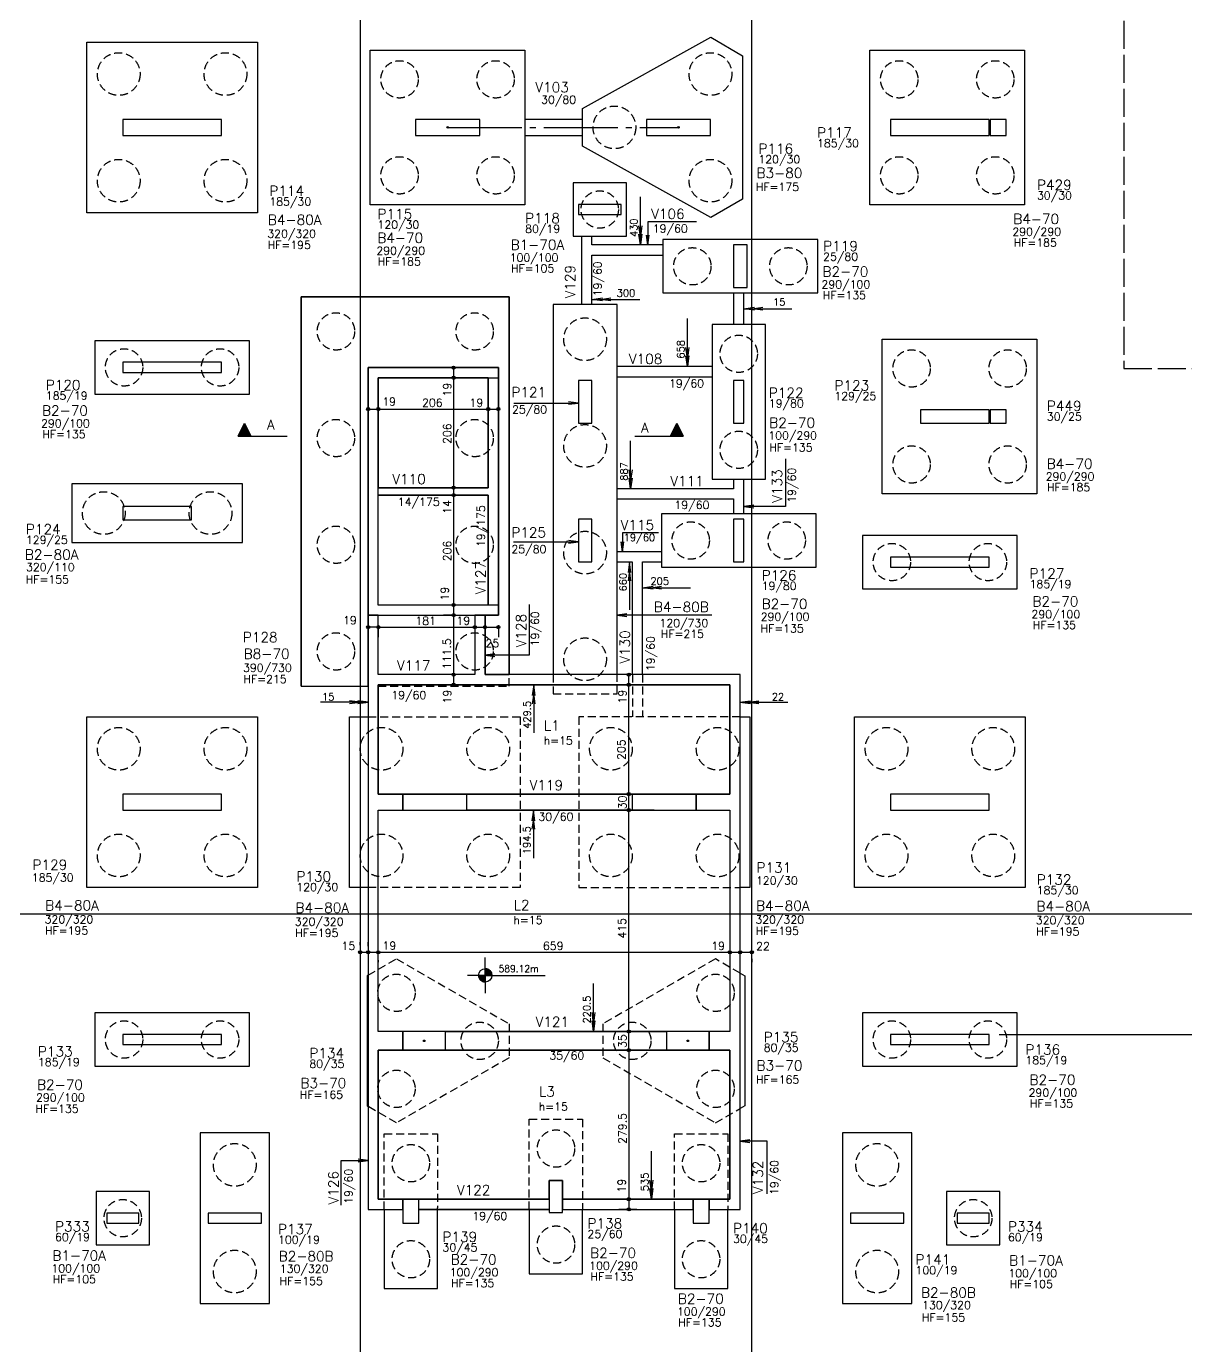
# Model space of a CAD drawing. Extents: x -9640 to 3028, y -572 to 5735.
# Drawn here: x -7511 to -5338, y 833 to 3306 of the extents above; entities that cross this region are included whole.
import ezdxf

# ---------------------------------------------------------------- set-up
doc = ezdxf.new("R2010")
doc.units = 0
doc.header["$LTSCALE"] = 75
doc.header["$MEASUREMENT"] = 0
for name, pattern in [('ESTILO_TQS_0001', [0.85, 0.7, -0.15]), ('ESTILO_TQS_0002', [0.30000000000000004, 0.2, -0.1]), ('ESTILO_TQS_0004', [2.4, 1.5, 0.2, 0.15, -0.2, 0.15, -0.2])]:
    doc.linetypes.add(name, pattern=pattern)
doc.layers.get('0').update_dxf_attribs({"color": 245, "linetype": 'CONTINUOUS'})
for name, color, linetype in [('01', 7, 'CONTINUOUS'), ('10', 7, 'CONTINUOUS'), ('11', 7, 'CONTINUOUS'), ('12', 7, 'CONTINUOUS'), ('13', 7, 'CONTINUOUS'), ('18', 4, 'CONTINUOUS'), ('2', 5, 'CONTINUOUS'), ('201', 7, 'ESTILO_TQS_0001'), ('205', 5, 'ESTILO_TQS_0004'), ('21', 1, 'CONTINUOUS'), ('210', 7, 'ESTILO_TQS_0002'), ('221', 102, 'CONTINUOUS'), ('224', 7, 'CONTINUOUS'), ('241', 4, 'CONTINUOUS'), ('244', 6, 'CONTINUOUS'), ('251', 5, 'CONTINUOUS'), ('8', 7, 'CONTINUOUS'), ('9', 3, 'CONTINUOUS')]:
    doc.layers.add(name, color=color, linetype=linetype)
doc.styles.get("Standard").update_dxf_attribs({"font": 'ROMANS.SHX'})

# ---------------------------------------------------------------- blocks, each defined once
blk = doc.blocks.new('_DESNIV')
for p, q in [((0, 0), (0, 0.671171)), ((0, 0), (-0.671171, 0)), ((-0.25, 0), (0.25, 0)), ((0, 0.25), (0, -0.25)), ((0, 0.237853), (0.076654, 0.237853)), ((0, 0.221996), (0.114685, 0.221996)), ((0, 0.206139), (0.141303, 0.206139)), ((0, 0.190282), (0.16215, 0.190282)), ((0, 0.174426), (0.178976, 0.174426)), ((0, 0.158569), (0.1931, 0.158569)), ((0, 0.142712), (0.205264, 0.142712)), ((0, 0.126855), (0.215425, 0.126855)), ((0, 0.110998), (0.224008, 0.110998)), ((0, 0.095141), (0.231189, 0.095141)), ((0, 0.07928400000000001), (0.237095, 0.07928400000000001)), ((0, 0.063428), (0.24182, 0.063428)), ((0, 0.047571), (0.245432, 0.047571)), ((0, 0.031714), (0.24798, 0.031714)), ((0, 0.015857), (0.249484, 0.015857)), ((0, 0), (2.25, 0)), ((0, 0), (0, -0.671171)), ((-1e-06, -0.015856), (-0.250001, -0.015856)), ((-1e-06, -0.031713), (-0.247981, -0.031713)), ((-1e-06, -0.04757), (-0.245434, -0.04757)), ((-1e-06, -0.063427), (-0.241821, -0.063427)), ((-1e-06, -0.079283), (-0.237096, -0.079283)), ((-1e-06, -0.095141), (-0.23119, -0.095141)), ((-1e-06, -0.110997), (-0.224009, -0.110997)), ((-1e-06, -0.126854), (-0.215425, -0.126854)), ((-1e-06, -0.142711), (-0.205265, -0.142711)), ((-1e-06, -0.158568), (-0.193277, -0.158568)), ((-1e-06, -0.174424), (-0.179098, -0.174424)), ((-1e-06, -0.190282), (-0.162151, -0.190282)), ((-1e-06, -0.206138), (-0.141446, -0.206138)), ((-1e-06, -0.221995), (-0.11497, -0.221995)), ((-1e-06, -0.237852), (-0.07698200000000001, -0.237852))]:
    blk.add_line(p, q)
for points in [[(0, -0.25), (0, 0), (-0.25, 0), (-0.249834, -0.00911), (-0.248759, -0.024876), (-0.24667, -0.040669), (-0.243395, -0.057085), (-0.239463, -0.071815), (-0.233897, -0.088273), (-0.227186, -0.104338), (-0.219608, -0.119467), (-0.210125, -0.135453), (-0.19858, -0.151875), (-0.18458, -0.168613), (-0.17274, -0.180723), (-0.156907, -0.194628), (-0.14608, -0.202881), (-0.134379, -0.210813), (-0.120251, -0.21918), (-0.106144, -0.226348), (-0.084513, -0.235282), (-0.064721, -0.241477), (-0.048893, -0.245172), (-0.02959, -0.248243), (-0.013993, -0.249608), (-0, -0.25)], [(0, 0.25), (0, 0), (0.25, 0), (0.249834, 0.00911), (0.248759, 0.024876), (0.24667, 0.040669), (0.243395, 0.057085), (0.239463, 0.071815), (0.233897, 0.088273), (0.227186, 0.104338), (0.219608, 0.119467), (0.210125, 0.135453), (0.19858, 0.151875), (0.18458, 0.168613), (0.17274, 0.180723), (0.156907, 0.194628), (0.14608, 0.202881), (0.134379, 0.210813), (0.120251, 0.21918), (0.106144, 0.226348), (0.084513, 0.235282), (0.064721, 0.241477), (0.048893, 0.245172), (0.02959, 0.248243), (0.013993, 0.249608), (-0, 0.25)]]:
    blk.add_lwpolyline(points)
blk.add_circle((0, 0), 0.25)

msp = doc.modelspace()

# ---------------------------------------------------------------- linework, layer by layer
at = {"layer": '01'}
for points in [[(-6468.626, 3132.096), (-6576.322066, 3132.096)], [(-6576.322066, 3102.096), (-6468.626, 3102.096)], [(-6470.126, 2913.096), (-6470.126, 2887.096)], [(-6451.126, 2896.596), (-6451.126, 2913.096)], [(-6317.626, 2896.596), (-6451.126, 2896.596)], [(-6470.126, 2887.096), (-6470.126, 2784.926146)], [(-6451.126, 2877.596), (-6318.126, 2877.596)], [(-6451.126, 2784.926146), (-6451.126, 2877.596)], [(-6185.126, 2806.596), (-6185.126, 2747.596)], [(-6166.126, 2747.596), (-6166.126, 2806.596)], [(-6645.126, 2647.596), (-6645.126, 2441.596)], [(-6626.126, 2429.596), (-6626.126, 2647.596)], [(-6318.126, 2668.596), (-6403.626, 2668.596)], [(-6403.626, 2649.596), (-6225.626, 2649.596)], [(-6225.626, 2668.596), (-6318.126, 2668.596)], [(-6308.626, 2649.596), (-6225.626, 2649.596)], [(-6185.126, 2457.596), (-6185.126, 2439.596)], [(-6166.126, 2430.096), (-6166.126, 2457.596)], [(-6645.126, 2441.596), (-6851.126, 2441.596)], [(-6851.126, 2427.596), (-6645.126, 2427.596)], [(-6645.126, 2427.596), (-6645.126, 2221.596)], [(-6626.126, 2221.596), (-6626.126, 2429.596)], [(-6185.126, 2439.596), (-6403.625957, 2439.596)], [(-6185.126, 2439.596), (-6308.626, 2439.596)], [(-6166.126, 2392.596), (-6166.126, 2430.096)], [(-6403.625957, 2420.596), (-6316.944755, 2420.596)], [(-6316.944755, 2420.596), (-6185.126, 2420.596)], [(-6185.126, 2420.596), (-6185.126, 2392.596)], [(-6365.626, 2321.596), (-6403.625957, 2321.596)], [(-6403.625957, 2302.596), (-6375.126, 2302.596)], [(-6375.126, 2302.596), (-6375.126, 2091.096)], [(-6320.626, 2321.596), (-6365.626, 2321.596)], [(-6356.126, 2091.096), (-6356.126, 2302.596)], [(-6356.126, 2302.596), (-6320.626, 2302.596)], [(-6870.126, 2202.596), (-6870.126, 2081.596)], [(-6851.126, 2091.096), (-6851.126, 2202.596)], [(-6670.160026, 2202.596), (-6670.160026, 2091.096)], [(-6651.160026, 2091.096), (-6651.160026, 2202.596)], [(-6870.126, 2081.596), (-6870.126, 1852.096)], [(-6670.160026, 2091.096), (-6851.126, 2091.096)], [(-6375.126, 2091.096), (-6651.160026, 2091.096)], [(-6173.123768, 2091.096), (-6356.126, 2091.096)], [(-6173.123768, 1852.096), (-6173.123768, 2091.096)], [(-6851.126, 1867.096), (-6851.126, 2072.096)], [(-6851.126, 2072.096), (-6660.160026, 2072.096)], [(-6660.160026, 2072.096), (-6365.626, 2072.096)], [(-6365.626, 2072.096), (-6192.123768, 2072.096)], [(-6192.123768, 2072.096), (-6192.123768, 1867.096)], [(-6805.126, 1867.096), (-6851.126, 1867.096)], [(-6375.126, 1867.096), (-6685.126, 1867.096)], [(-6192.123768, 1867.096), (-6255.126, 1867.096)], [(-6870.126, 1852.096), (-6870.126, 1404.596)], [(-6851.126, 1422.096), (-6851.126, 1837.096)], [(-6851.126, 1837.096), (-6805.126, 1837.096)], [(-6685.126, 1837.096), (-6375.126, 1837.096)], [(-6255.126, 1837.096), (-6192.123768, 1837.096)], [(-6192.123768, 1837.096), (-6192.123768, 1422.096)], [(-6173.123768, 1404.596), (-6173.123768, 1852.096)], [(-6805.126, 1422.096), (-6851.126, 1422.096)], [(-6311.126, 1422.096), (-6725.126, 1422.096)], [(-6192.123768, 1422.096), (-6231.126, 1422.096)], [(-6870.126, 1404.596), (-6870.126, 1088.596)], [(-6851.126, 1107.596), (-6851.126, 1387.096)], [(-6851.126, 1387.096), (-6805.126, 1387.096)], [(-6725.126, 1387.096), (-6311.126, 1387.096)], [(-6231.126, 1387.096), (-6192.123768, 1387.096)], [(-6192.123768, 1387.096), (-6192.123768, 1107.596)], [(-6173.123768, 1088.596), (-6173.123768, 1404.596)], [(-6870.126, 1088.596), (-6805.126, 1088.596)], [(-6805.126, 1107.596), (-6851.126, 1107.596)], [(-6530.626, 1107.596), (-6775.126, 1107.596)], [(-6775.126, 1088.596), (-6530.626, 1088.596)], [(-6261.126, 1107.596), (-6505.626, 1107.596)], [(-6505.626, 1088.596), (-6261.126, 1088.596)], [(-6192.123768, 1107.596), (-6231.126, 1107.596)], [(-6231.126, 1088.596), (-6173.123768, 1088.596)]]:
    msp.add_lwpolyline(points, dxfattribs=at)
at = {"layer": '18'}
for p, q in [((-6885.123768, 5249.096125999999), (-6885.123768, -248.404)), ((-6151.123768, -248.404), (-6151.123768, 5249.096125999999)), ((-9253.123768000001, 1642.596), (246.876232, 1642.596))]:
    msp.add_line(p, q, dxfattribs=at)
at = {"layer": '2'}
for points in [[(-7330.126006999999, 3102.096), (-7145.126043000001, 3102.096), (-7145.126043000001, 3132.096), (-7330.126006999999, 3132.096), (-7330.126006999999, 3102.096)], [(-6781.126, 3102.096), (-6661.126, 3102.096), (-6661.126, 3132.096), (-6781.126, 3132.096), (-6781.126, 3102.096)], [(-6348.626, 3102.096), (-6228.626, 3102.096), (-6228.626, 3132.096), (-6348.626, 3132.096), (-6348.626, 3102.096)], [(-5891.125964, 3102.096), (-5706.126, 3102.096), (-5706.126, 3132.096), (-5891.125964, 3132.096), (-5891.125964, 3102.096)], [(-5704.126, 3102.096), (-5674.126, 3102.096), (-5674.126, 3132.096), (-5704.126, 3132.096), (-5704.126, 3102.096)], [(-6476.126, 2953.596), (-6396.126, 2953.596), (-6396.126, 2972.596), (-6476.126, 2972.596), (-6476.126, 2953.596)], [(-6185.126, 2816.596), (-6160.126, 2816.596), (-6160.126, 2896.596), (-6185.126, 2896.596), (-6185.126, 2816.596)], [(-7330.126006999999, 2657.596), (-7145.126043000001, 2657.596), (-7145.126043000001, 2676.596), (-7330.126006999999, 2676.596), (-7330.126006999999, 2657.596)], [(-6626.126, 2202.596), (-6626.126, 2221.596), (-6851.126, 2221.596), (-6851.126, 2647.596), (-6626.126, 2647.596), (-6626.126, 2666.596), (-6870.126, 2666.596), (-6870.126, 2202.596), (-6626.126, 2202.596)], [(-6476.126, 2562.596), (-6451.126, 2562.596), (-6451.126, 2642.596), (-6476.126, 2642.596), (-6476.126, 2562.596)], [(-6185.126, 2562.596), (-6166.126, 2562.596), (-6166.126, 2642.596), (-6185.126, 2642.596), (-6185.126, 2562.596)], [(-5835.126, 2562.596), (-5706.126, 2562.596), (-5706.126, 2587.596), (-5835.126, 2587.596), (-5835.126, 2562.596)], [(-5704.126, 2562.596), (-5674.126, 2562.596), (-5674.126, 2587.596), (-5704.126, 2587.596), (-5704.126, 2562.596)], [(-7330.126006999999, 2381.596), (-7201.126006999999, 2381.596), (-7201.126006999999, 2406.596), (-7330.126006999999, 2406.596), (-7330.126006999999, 2381.596)], [(-6476.126, 2302.596), (-6451.126, 2302.596), (-6451.126, 2382.596), (-6476.126, 2382.596), (-6476.126, 2302.596)], [(-6185.126, 2302.596), (-6166.126, 2302.596), (-6166.126, 2382.596), (-6185.126, 2382.596), (-6185.126, 2302.596)], [(-5891.125964, 2292.596), (-5706.126, 2292.596), (-5706.126, 2311.596), (-5891.125964, 2311.596), (-5891.125964, 2292.596)], [(-7330.126006999999, 1837.096), (-7145.126043000001, 1837.096), (-7145.126043000001, 1867.096), (-7330.126006999999, 1867.096), (-7330.126006999999, 1837.096)], [(-6805.126, 1837.096), (-6685.126, 1837.096), (-6685.126, 1867.096), (-6805.126, 1867.096), (-6805.126, 1837.096)], [(-6375.126, 1837.096), (-6255.126, 1837.096), (-6255.126, 1867.096), (-6375.126, 1867.096), (-6375.126, 1837.096)], [(-5891.125964, 1837.096), (-5706.126, 1837.096), (-5706.126, 1867.096), (-5891.125964, 1867.096), (-5891.125964, 1837.096)], [(-7330.126, 1397.596), (-7145.126036, 1397.596), (-7145.126036, 1416.596), (-7330.126, 1416.596), (-7330.126, 1397.596)], [(-6805.126, 1387.096), (-6725.126, 1387.096), (-6725.126, 1422.096), (-6805.126, 1422.096), (-6805.126, 1387.096)], [(-6311.126, 1387.096), (-6231.126, 1387.096), (-6231.126, 1422.096), (-6311.126, 1422.096), (-6311.126, 1387.096)], [(-5891.125964, 1397.596), (-5706.126, 1397.596), (-5706.126, 1416.596), (-5891.125964, 1416.596), (-5891.125964, 1397.596)], [(-6530.626, 1082.596), (-6505.626, 1082.596), (-6505.626, 1142.596), (-6530.626, 1142.596), (-6530.626, 1082.596)], [(-6805.126, 1062.596), (-6775.126, 1062.596), (-6775.126, 1107.596), (-6805.126, 1107.596), (-6805.126, 1062.596)], [(-6261.126, 1062.596), (-6231.126, 1062.596), (-6231.126, 1107.596), (-6261.126, 1107.596), (-6261.126, 1062.596)], [(-7360.126006999999, 1062.596), (-7300.126006999999, 1062.596), (-7300.126006999999, 1081.596), (-7360.126006999999, 1081.596), (-7360.126006999999, 1062.596)], [(-7170.126, 1062.596), (-7070.126, 1062.596), (-7070.126, 1081.596), (-7170.126, 1081.596), (-7170.126, 1062.596)], [(-5966.126, 1062.596), (-5866.126, 1062.596), (-5866.126, 1081.596), (-5966.126, 1081.596), (-5966.126, 1062.596)], [(-5766.126, 1062.596), (-5706.126, 1062.596), (-5706.126, 1081.596), (-5766.126, 1081.596), (-5766.126, 1062.596)]]:
    msp.add_lwpolyline(points, dxfattribs=at)
at = {"layer": '201'}
msp.add_lwpolyline([(-5454.126, 5101.596), (-5454.126, 2665.096), (-3819.126021, 2665.096), (-3819.126021, -194.134452)], dxfattribs=at)
at = {"layer": '205'}
msp.add_line((-6721.126, 3117.096), (-6288.626, 3117.096), dxfattribs=at)
at = {"layer": '21', "color": 2, "linetype": 'Continuous'}
for p, q in [((-6360.000154, 2896.596), (-6360.000154, 2986.596)), ((-6360.000154, 2912.3289), (-6362.631574, 2932.31646)), ((-6357.368734000001, 2932.31646), (-6360.000154, 2912.3289)), ((-6360.000154, 2896.596), (-6362.631574, 2916.58356)), ((-6357.368734000001, 2916.58356), (-6360.000154, 2896.596)), ((-6451.126, 2794.565616), (-6431.13844, 2797.197036)), ((-6435.3931, 2794.565616), (-6415.40554, 2797.197036)), ((-6451.126, 2794.565616), (-6361.126, 2794.565616)), ((-6431.13844, 2791.934196), (-6451.126, 2794.565616)), ((-6415.40554, 2791.934196), (-6435.3931, 2794.565616)), ((-6166.126, 2777.096), (-6146.13844, 2779.72742)), ((-6166.126, 2777.096), (-6076.126, 2777.096)), ((-6146.13844, 2774.46458), (-6166.126, 2777.096)), ((-6150.3931, 2777.096), (-6130.40554, 2779.72742)), ((-6130.40554, 2774.46458), (-6150.3931, 2777.096)), ((-6271.876, 2668.596), (-6271.876, 2758.596)), ((-6271.876, 2684.3289), (-6274.50742, 2704.31646)), ((-6269.24458, 2704.31646), (-6271.876, 2684.3289)), ((-6271.876, 2668.596), (-6274.50742, 2688.58356)), ((-6269.24458, 2688.58356), (-6271.876, 2668.596)), ((-6378.259218, 2439.596), (-6378.259218, 2529.596)), ((-6378.259218, 2455.3289), (-6380.890638, 2475.31646)), ((-6375.627798, 2475.31646), (-6378.259218, 2455.3289)), ((-6378.259218, 2439.596), (-6380.890638, 2459.58356)), ((-6375.627798, 2459.58356), (-6378.259218, 2439.596)), ((-6380.26622, 2302.596), (-6382.89764, 2282.60844)), ((-6380.26622, 2302.596), (-6380.26622, 2212.596)), ((-6377.6348, 2282.60844), (-6380.26622, 2302.596)), ((-6380.26622, 2286.8631), (-6382.89764, 2266.87554)), ((-6377.6348, 2266.87554), (-6380.26622, 2286.8631)), ((-6356.126, 2254.04702), (-6336.13844, 2256.67844)), ((-6356.126, 2254.04702), (-6266.126, 2254.04702)), ((-6336.13844, 2251.4156), (-6356.126, 2254.04702)), ((-6340.3931, 2254.04702), (-6320.40554, 2256.67844)), ((-6320.40554, 2251.4156), (-6340.3931, 2254.04702)), ((-6559.93167, 2072.096), (-6562.56309, 2052.10844)), ((-6559.93167, 2056.3631), (-6562.56309, 2036.37554)), ((-6559.93167, 2072.096), (-6559.93167, 1982.096)), ((-6557.30025, 2052.10844), (-6559.93167, 2072.096)), ((-6557.30025, 2036.37554), (-6559.93167, 2056.3631)), ((-6869.660026, 2039.595769), (-6959.660026, 2039.595769)), ((-6885.392926, 2039.595769), (-6905.380486, 2042.227189)), ((-6905.380486, 2036.964349), (-6885.392926, 2039.595769)), ((-6869.660026, 2039.595769), (-6889.647586, 2042.227189)), ((-6889.647586, 2036.964349), (-6869.660026, 2039.595769)), ((-6173.589741, 2039.595769), (-6153.602181, 2042.227189)), ((-6173.589741, 2039.595769), (-6083.589741, 2039.595769)), ((-6173.589741, 2039.595769), (-6153.602181, 2036.964349)), ((-6157.856841, 2039.595769), (-6137.869281, 2042.227189)), ((-6157.856841, 2039.595769), (-6137.869281, 2036.964349)), ((-6560.497383, 1837.096), (-6563.128803000001, 1817.10844)), ((-6560.497383, 1837.096), (-6560.497383, 1747.096)), ((-6557.865963, 1817.10844), (-6560.497383, 1837.096)), ((-6560.497383, 1821.3631), (-6563.128803000001, 1801.37554)), ((-6557.865963, 1801.37554), (-6560.497383, 1821.3631)), ((-6447.980273, 1422.096), (-6447.980273, 1512.096)), ((-6447.980273, 1437.8289), (-6450.611693, 1457.81646)), ((-6447.980273, 1422.096), (-6450.611693, 1442.08356)), ((-6445.348853, 1457.81646), (-6447.980273, 1437.8289)), ((-6445.348853, 1442.08356), (-6447.980273, 1422.096)), ((-6339.363498, 1107.596), (-6339.363498, 1197.596)), ((-6339.363498, 1123.3289), (-6341.994918, 1143.31646)), ((-6336.732078, 1143.31646), (-6339.363498, 1123.3289)), ((-6339.363498, 1107.596), (-6341.994918, 1127.58356)), ((-6336.732078, 1127.58356), (-6339.363498, 1107.596))]:
    msp.add_line(p, q, dxfattribs=at)
at = {"layer": '210'}
for p, q in [((-6374.876, 2091.096), (-6374.876, 2012.096)), ((-6356.126, 2091.096), (-6356.126, 2012.096)), ((-6870.126, 1527.486873), (-6817.132505, 1558.096538)), ((-6817.132505, 1558.096538), (-6606.106561, 1436.350801)), ((-6219.119495, 1558.096538), (-6430.145439, 1436.350801)), ((-6173.181968, 1531.561723), (-6219.119495, 1558.096538)), ((-6606.106561, 1436.350801), (-6606.106561, 1372.843822)), ((-6430.145439, 1436.350801), (-6430.145439, 1372.843822)), ((-6606.106561, 1372.843822), (-6817.131856999999, 1251.102695)), ((-6430.145439, 1372.843822), (-6219.120143, 1251.102695)), ((-6817.131856999999, 1251.102695), (-6870.126, 1281.708428)), ((-6219.120143, 1251.102695), (-6173.181968, 1277.633391))]:
    msp.add_line(p, q, dxfattribs=at)
for points in [[(-6851.126, 2069.596), (-6605.560354, 2069.596), (-6605.560354, 2091.225966)], [(-6523.626, 2091.225966), (-6523.626, 2054.926146), (-6403.626, 2054.926146), (-6403.626, 2091.225966)], [(-6870.126, 2012.096), (-6585.126, 2012.096), (-6585.126, 1692.096), (-6870.126, 1692.096)], [(-6173.181968, 2012.096), (-6475.126, 2012.096), (-6475.126, 1692.096), (-6173.181968, 1692.096)], [(-6568.126, 1088.596), (-6568.126, 1257.596), (-6468.126, 1257.596), (-6468.126, 1088.596)], [(-6840.126, 1088.596), (-6840.126, 1230.096), (-6740.126, 1230.096), (-6740.126, 1091.197112)], [(-6296.126, 1088.596), (-6296.126, 1230.096), (-6196.126, 1230.096), (-6196.126, 1088.596)]]:
    msp.add_lwpolyline(points, dxfattribs=at)
for centre, radius in [((-7337.626025, 3217.096), 40), ((-7137.626025, 3217.096), 40), ((-6811.322066, 3207.095909), 35), ((-6631.322066, 3207.095909), 35), ((-6228.626, 3217.096338), 40), ((-5874.861973, 3207.096051), 35), ((-5694.861973, 3207.096051), 35), ((-6408.626, 3117.096338), 40), ((-7337.626025, 3017.096), 40), ((-7137.626025, 3017.096), 40), ((-6811.322066, 3027.095909), 35), ((-6631.322066, 3027.095909), 35), ((-6228.626, 3017.096338), 40), ((-5874.861973, 3027.096051), 35), ((-5694.861973, 3027.096051), 35), ((-6436.126, 2963.096), 35), ((-6262.626, 2856.596), 35), ((-6082.626, 2856.596), 35), ((-6930.560353, 2734.596), 35), ((-6670.560354, 2734.596), 35), ((-6463.626, 2719.926146), 40), ((-6175.626, 2692.596), 35), ((-7327.626025, 2667.096), 35), ((-7147.626025, 2667.096), 35), ((-5851.625978999999, 2665.096024), 35), ((-5671.625978999999, 2665.096024), 35), ((-6930.560353, 2534.596), 35), ((-6670.560354, 2534.596), 35), ((-6463.626, 2519.926146), 40), ((-6175.626, 2512.596), 35), ((-5851.625978999999, 2485.096024), 35), ((-5671.625978999999, 2485.096024), 35), ((-7365.626006999999, 2394.096), 40), ((-7165.626006999999, 2394.096), 40), ((-6265.626, 2342.596), 35), ((-6085.626, 2342.596), 35), ((-6930.560353, 2334.596), 35), ((-6670.560354, 2334.596), 35), ((-6463.626, 2319.926146), 40), ((-5888.625982, 2302.096), 35), ((-5708.625982, 2302.096), 35), ((-6930.560353, 2134.596), 35), ((-6670.560354, 2134.596), 35), ((-6463.626, 2119.926146), 40), ((-7337.626025, 1952.096), 40), ((-7137.626025, 1952.096), 40), ((-6845.126, 1952.096), 40), ((-6645.126, 1952.096), 40), ((-6415.126, 1952.096), 40), ((-6215.126, 1952.096), 40), ((-5898.625982, 1952.096), 40), ((-5698.625982, 1952.096), 40), ((-7337.626025, 1752.096), 40), ((-7137.626025, 1752.096), 40), ((-6845.126, 1752.096), 40), ((-6645.126, 1752.096), 40), ((-6415.126, 1752.096), 40), ((-6215.126, 1752.096), 40), ((-5898.625982, 1752.096), 40), ((-5698.625982, 1752.096), 40), ((-6817.126, 1494.596), 35), ((-6219.126, 1494.596), 35), ((-7327.626018000001, 1407.096), 35), ((-7147.626018000001, 1407.096), 35), ((-6661.126, 1404.596), 35), ((-6375.126, 1404.596), 35), ((-5888.625982, 1407.096), 35), ((-5708.625982, 1407.096), 35), ((-6817.126, 1314.596), 35), ((-6219.126, 1314.596), 35), ((-6518.126, 1202.596), 35), ((-7120.126, 1172.096), 40), ((-5916.126, 1172.096), 40), ((-6790.126, 1175.096), 35), ((-6246.126, 1175.096), 35), ((-7330.126006999999, 1072.096), 35), ((-5736.126, 1072.096), 35), ((-6518.126, 1022.596), 35), ((-6790.126, 995.096), 35), ((-6246.126, 995.096), 35), ((-7120.126, 972.096), 40), ((-5916.126, 972.096), 40)]:
    msp.add_circle(centre, radius, dxfattribs=at)
at = {"layer": '221', "color": 102}
for p, q in [((-6870.126, 2647.846), (-6870.126, 2570.120965)), ((-6708.354198, 2666.596), (-6728.730866, 2666.596)), ((-6711.051109999999, 2647.596), (-6728.730866, 2647.596)), ((-6711.051109999999, 2647.596), (-6728.730866, 2647.596)), ((-6709.980866, 2666.596), (-6709.980866, 2647.596)), ((-6709.980866, 2647.596), (-6709.980866, 2441.596)), ((-6851.126, 2628.846), (-6851.126, 2570.120965)), ((-6851.126, 2628.846), (-6851.126, 2570.120965)), ((-6870.126, 2588.870965), (-6851.126, 2588.870965)), ((-6851.126, 2588.870965), (-6645.126, 2588.870965)), ((-6645.126, 2588.870965), (-6626.126, 2588.870965)), ((-6645.126, 2582.811434), (-6645.126, 2570.120965)), ((-6645.126, 2582.811434), (-6645.126, 2570.120965)), ((-6626.126, 2582.811434), (-6626.126, 2570.120965)), ((-6724.339898, 2441.596), (-6728.730866, 2441.596)), ((-6724.339898, 2441.596), (-6728.730866, 2441.596)), ((-6713.034693000001, 2427.596), (-6728.730866, 2427.596)), ((-6713.034693000001, 2427.596), (-6728.730866, 2427.596)), ((-6709.980866, 2441.596), (-6709.980866, 2427.596)), ((-6709.980866, 2427.596), (-6709.980866, 2221.596)), ((-6710.258665, 2221.596), (-6728.730866, 2221.596)), ((-6710.258665, 2221.596), (-6728.730866, 2221.596)), ((-6708.135222999999, 2202.596), (-6728.730866, 2202.596)), ((-6708.135222999999, 2202.596), (-6728.730866, 2202.596)), ((-6709.980866, 2221.596), (-6709.980866, 2202.596)), ((-6709.980866, 2202.596), (-6709.980866, 2091.096)), ((-6870.126, 2183.846), (-6870.126, 2161.322994)), ((-6851.126, 2180.072994), (-6870.126, 2180.072994)), ((-6851.126, 2183.846), (-6851.126, 2161.322994)), ((-6851.126, 2183.846), (-6851.126, 2161.322994)), ((-6851.126, 2180.072994), (-6670.160026, 2180.072994)), ((-6670.160026, 2183.846), (-6670.160026, 2161.322994)), ((-6670.160026, 2183.846), (-6670.160026, 2161.322994)), ((-6670.160026, 2180.072994), (-6651.160026, 2180.072994)), ((-6651.160026, 2183.846), (-6651.160026, 2161.322994)), ((-6651.160026, 2183.846), (-6651.160026, 2161.322994)), ((-6651.160026, 2180.072994), (-6626.126, 2180.072994)), ((-6626.126, 2183.846), (-6626.126, 2161.322994)), ((-6726.754539, 2091.096), (-6728.730866, 2091.096)), ((-6726.754539, 2091.096), (-6728.730866, 2091.096)), ((-6709.980866, 2091.096), (-6709.980866, 2072.096)), ((-6374.876, 2091.096), (-6400.440129, 2091.096)), ((-6381.690129, 2072.096), (-6381.690129, 2091.096)), ((-6624.310354, 2072.096), (-6728.730866, 2072.096)), ((-6384.376, 2072.096), (-6400.440129, 2072.096)), ((-6384.376, 2072.096), (-6400.440129, 2072.096)), ((-6381.690129, 1867.096), (-6381.690129, 2072.096)), ((-6374.477378, 1867.096), (-6400.440129, 1867.096)), ((-6374.477378, 1867.096), (-6400.440129, 1867.096)), ((-6381.690129, 1837.096), (-6381.690129, 1867.096)), ((-6333.876, 1837.096), (-6400.440129, 1837.096)), ((-6352.626, 1837.096), (-6400.440129, 1837.096)), ((-6381.690129, 1422.096), (-6381.690129, 1837.096)), ((-6885.123768, 1584.162215), (-6885.123768, 1589.355666)), ((-6870.126, 1581.832186), (-6870.126, 1589.355666)), ((-6173.123768, 1580.9812), (-6173.123768, 1589.355666)), ((-6173.123768, 1580.9812), (-6173.123768, 1589.355666)), ((-6885.123768, 1570.605666), (-6870.126, 1570.605666)), ((-6870.126, 1570.605666), (-6851.126, 1570.605666)), ((-6870.126, 1566.843926), (-6870.126, 1551.855666)), ((-6851.126, 1570.605666), (-6192.123768, 1570.605666)), ((-6192.123768, 1570.605666), (-6173.123768, 1570.605666)), ((-6192.123768, 1565.169739), (-6192.123768, 1551.855666)), ((-6192.123768, 1565.169739), (-6192.123768, 1551.855666)), ((-6173.123768, 1570.605666), (-6151.123768, 1570.605666)), ((-6151.123768, 1558.419367), (-6151.123768, 1551.855666)), ((-6851.126, 1555.743496), (-6851.126, 1551.855666)), ((-6851.126, 1555.743496), (-6851.126, 1551.855666)), ((-6385.229374, 1422.096), (-6400.440129, 1422.096)), ((-6329.876, 1422.096), (-6400.440129, 1422.096)), ((-6381.690129, 1387.096), (-6381.690129, 1422.096)), ((-5687.376, 1416.596), (-5078.058915, 1416.596)), ((-6383.940327, 1387.096), (-6400.440129, 1387.096)), ((-6329.876, 1387.096), (-6400.440129, 1387.096)), ((-6381.690129, 1387.096), (-6381.690129, 1107.596)), ((-6339.189047999999, 1107.596), (-6400.440129, 1107.596)), ((-6357.939047999999, 1107.596), (-6400.440129, 1107.596)), ((-6366.518955, 1088.596), (-6400.440129, 1088.596)), ((-6381.690129, 1107.596), (-6381.690129, 1088.596))]:
    msp.add_line(p, q, dxfattribs=at)
for points in [[(-6255.01801, 2940.119338), (-6346.10093, 2940.119338), (-6346.10093, 2896.596), (-6348.548297, 2915.185591), (-6346.10093, 2896.596), (-6343.653564, 2915.185591)], [(-6597.370153, 2600.30852), (-6476.126, 2600.30852), (-6494.715590999999, 2597.861154), (-6476.126, 2600.30852), (-6494.715590999999, 2602.755886)], [(-6597.595147999999, 2340.30852), (-6476.126, 2340.30852), (-6494.715590999999, 2337.861154), (-6476.126, 2340.30852), (-6494.715590999999, 2342.755886)], [(-6568.163447999999, 2222.689325), (-6568.163447999999, 2127.79202), (-6651.160026, 2127.79202), (-6632.570435000001, 2130.239387), (-6651.160026, 2127.79202), (-6632.570435000001, 2125.344654)], [(-6226.275785, 2202.743022), (-6403.626, 2202.743022), (-6385.036409, 2205.190389), (-6403.626, 2202.743022), (-6385.036409, 2200.295656)], [(-6122.36788, 1117.766137), (-6122.36788, 1216.463877), (-6173.181968, 1216.463877), (-6154.592377, 1218.911244), (-6173.181968, 1216.463877), (-6154.592377, 1214.016511)], [(-6920.600872, 1096.406623), (-6920.600872, 1180.144941), (-6870.126, 1180.144941), (-6888.715590999999, 1177.697575), (-6870.126, 1180.144941), (-6888.715590999999, 1182.592307)]]:
    msp.add_lwpolyline(points, dxfattribs=at)
at = {"layer": '221', "color": 11, "linetype": 'Continuous'}
for points in [[(-6088.044408, 2495.815695), (-6088.044408, 2406.50376), (-6166.126, 2406.50376), (-6147.536409, 2408.951126), (-6166.126, 2406.50376), (-6147.536409, 2404.056393)], [(-6325.848772, 2357.152275), (-6393.325321, 2357.152275), (-6393.325321, 2321.596), (-6395.772687, 2340.185591), (-6393.325321, 2321.596), (-6390.877955, 2340.185591)]]:
    msp.add_lwpolyline(points, dxfattribs=at)
at = {"layer": '221'}
for centre in [(-6721.126, 3117.096), (-6288.626, 3117.096), (-6765.126, 1404.596), (-6271.126, 1404.596)]:
    msp.add_circle(centre, 1.5, dxfattribs=at)
at = {"layer": '221', "color": 102}
for centre, radius in [((-6709.980866, 2666.596), 3), ((-6709.980866, 2647.596), 3), ((-6709.980866, 2647.596), 3), ((-6709.980866, 2666.596), 1.5), ((-6709.980866, 2647.596), 1.5), ((-6709.980866, 2647.596), 1.5), ((-6870.126, 2588.870965), 3), ((-6870.126, 2588.870965), 1.5), ((-6851.126, 2588.870965), 3), ((-6851.126, 2588.870965), 3), ((-6851.126, 2588.870965), 1.5), ((-6851.126, 2588.870965), 1.5), ((-6645.126, 2588.870965), 3), ((-6645.126, 2588.870965), 3), ((-6645.126, 2588.870965), 1.5), ((-6645.126, 2588.870965), 1.5), ((-6626.126, 2588.870965), 3), ((-6626.126, 2588.870965), 1.5), ((-6709.980866, 2441.596), 3), ((-6709.980866, 2441.596), 3), ((-6709.980866, 2427.596), 3), ((-6709.980866, 2427.596), 3), ((-6709.980866, 2441.596), 1.5), ((-6709.980866, 2441.596), 1.5), ((-6709.980866, 2427.596), 1.5), ((-6709.980866, 2427.596), 1.5), ((-6709.980866, 2221.596), 3), ((-6709.980866, 2221.596), 3), ((-6709.980866, 2202.596), 3), ((-6709.980866, 2202.596), 3), ((-6709.980866, 2221.596), 1.5), ((-6709.980866, 2221.596), 1.5), ((-6709.980866, 2202.596), 1.5), ((-6709.980866, 2202.596), 1.5), ((-6870.126, 2180.072994), 3), ((-6870.126, 2180.072994), 1.5), ((-6851.126, 2180.072994), 3), ((-6851.126, 2180.072994), 3), ((-6851.126, 2180.072994), 1.5), ((-6851.126, 2180.072994), 1.5), ((-6670.160026, 2180.072994), 3), ((-6670.160026, 2180.072994), 3), ((-6670.160026, 2180.072994), 1.5), ((-6670.160026, 2180.072994), 1.5), ((-6651.160026, 2180.072994), 3), ((-6651.160026, 2180.072994), 3), ((-6651.160026, 2180.072994), 1.5), ((-6651.160026, 2180.072994), 1.5), ((-6626.126, 2180.072994), 3), ((-6626.126, 2180.072994), 1.5), ((-6709.980866, 2091.096), 3), ((-6709.980866, 2091.096), 3), ((-6709.980866, 2091.096), 1.5), ((-6709.980866, 2091.096), 1.5), ((-6381.690129, 2091.096), 3), ((-6381.690129, 2091.096), 1.5), ((-6709.980866, 2072.096), 3), ((-6709.980866, 2072.096), 1.5), ((-6381.690129, 2072.096), 3), ((-6381.690129, 2072.096), 3), ((-6381.690129, 2072.096), 1.5), ((-6381.690129, 2072.096), 1.5), ((-6381.690129, 1867.096), 3), ((-6381.690129, 1867.096), 3), ((-6381.690129, 1867.096), 1.5), ((-6381.690129, 1867.096), 1.5), ((-6381.690129, 1837.096), 3), ((-6381.690129, 1837.096), 3), ((-6381.690129, 1837.096), 1.5), ((-6381.690129, 1837.096), 1.5), ((-6885.123768, 1570.605666), 3), ((-6885.123768, 1570.605666), 1.5), ((-6870.126, 1570.605666), 3), ((-6870.126, 1570.605666), 3), ((-6870.126, 1570.605666), 1.5), ((-6870.126, 1570.605666), 1.5), ((-6851.126, 1570.605666), 3), ((-6851.126, 1570.605666), 3), ((-6851.126, 1570.605666), 1.5), ((-6851.126, 1570.605666), 1.5), ((-6192.123768, 1570.605666), 3), ((-6192.123768, 1570.605666), 3), ((-6192.123768, 1570.605666), 1.5), ((-6192.123768, 1570.605666), 1.5), ((-6173.123768, 1570.605666), 3), ((-6173.123768, 1570.605666), 3), ((-6173.123768, 1570.605666), 1.5), ((-6173.123768, 1570.605666), 1.5), ((-6151.123768, 1570.605666), 3), ((-6151.123768, 1570.605666), 1.5), ((-6381.690129, 1422.096), 3), ((-6381.690129, 1422.096), 3), ((-6381.690129, 1422.096), 1.5), ((-6381.690129, 1422.096), 1.5), ((-6381.690129, 1387.096), 3), ((-6381.690129, 1387.096), 3), ((-6381.690129, 1387.096), 1.5), ((-6381.690129, 1387.096), 1.5), ((-6381.690129, 1107.596), 3), ((-6381.690129, 1107.596), 3), ((-6381.690129, 1088.596), 3), ((-6381.690129, 1107.596), 1.5), ((-6381.690129, 1107.596), 1.5), ((-6381.690129, 1088.596), 1.5)]:
    msp.add_circle(centre, radius, dxfattribs=at)
at = {"layer": '224'}
for p, q in [((-7113.954086, 2538.285635), (-7101.954086, 2562.285647)), ((-7108.603149, 2548.987623), (-7095.305045999999, 2548.987578)), ((-7107.532989, 2551.127989), (-7096.375251, 2551.127989)), ((-7106.462783, 2553.268366), (-7097.445456999999, 2553.268412)), ((-7105.392578, 2555.408777), (-7098.515662999999, 2555.408835)), ((-7104.322372, 2557.5492), (-7099.585868000001, 2557.5492)), ((-7103.252143000001, 2559.689566), (-7100.656028, 2559.689566)), ((-7101.954086, 2562.285647), (-7089.954062999999, 2538.285635)), ((-6303.59724, 2538.285635), (-6291.597217, 2562.285647)), ((-6298.246257, 2548.987578), (-6284.948154, 2548.987623)), ((-6297.176050999999, 2551.127989), (-6286.018314, 2551.127989)), ((-6296.105846, 2553.268412), (-6287.088519, 2553.268366)), ((-6295.03564, 2555.408835), (-6288.158725, 2555.408777)), ((-6293.965434000001, 2557.5492), (-6289.228931000001, 2557.5492)), ((-6292.895274, 2559.689566), (-6290.299159, 2559.689566)), ((-6291.597217, 2562.285647), (-6279.597217, 2538.285635)), ((-7113.954086, 2538.285635), (-7021.794105, 2538.285635)), ((-7112.883926, 2540.426069), (-7091.024269, 2540.426069)), ((-7111.81372, 2542.566435), (-7092.094474, 2542.566435)), ((-7110.743559999999, 2544.706846), (-7093.16468, 2544.706846)), ((-7109.673355, 2546.847212), (-7094.234840000001, 2546.847212)), ((-6370.575953, 2538.285635), (-6279.597217, 2538.285635)), ((-6302.527034000001, 2540.426069), (-6280.667377000001, 2540.426069)), ((-6301.456828, 2542.566435), (-6281.737582, 2542.566435)), ((-6300.386622999999, 2544.706846), (-6282.807742, 2544.706846)), ((-6299.316463, 2546.847212), (-6283.877947999999, 2546.847212))]:
    msp.add_line(p, q, dxfattribs=at)
at = {"layer": '241'}
for points in [[(-6651.160026, 2202.596), (-6651.160026, 2091.096), (-6605.560354, 2091.096), (-6605.560354, 2799.596), (-6995.560353, 2799.596), (-6995.560353, 2069.596), (-6870.126, 2069.596), (-6870.126, 2666.596), (-6626.126, 2666.596), (-6626.126, 2202.596), (-6651.160026, 2202.596)], [(-6851.126, 2441.596), (-6645.126, 2441.596), (-6645.126, 2647.596), (-6851.126, 2647.596), (-6851.126, 2441.596)], [(-6851.126, 2427.596), (-6645.126, 2427.596), (-6645.126, 2221.596), (-6851.126, 2221.596), (-6851.126, 2427.596)], [(-6851.126, 2202.596), (-6670.160026, 2202.596), (-6670.160026, 2091.096), (-6851.126, 2091.096), (-6851.126, 2202.596)], [(-6651.160026, 2091.096), (-6605.560354, 2091.096)]]:
    msp.add_lwpolyline(points, dxfattribs=at)
at = {"layer": '244'}
for points in [[(-6626.126, 2647.596), (-6626.126, 2221.596), (-6645.126, 2221.596), (-6645.126, 2427.596), (-6851.126, 2427.596), (-6851.126, 2441.596), (-6645.126, 2441.596), (-6645.126, 2647.596), (-6626.126, 2647.596)], [(-6851.126, 2202.596), (-6870.126, 2202.596), (-6870.126, 1088.596), (-6805.126, 1088.596), (-6805.126, 1107.596), (-6851.126, 1107.596), (-6851.126, 1387.096), (-6805.126, 1387.096), (-6805.126, 1422.096), (-6851.126, 1422.096), (-6851.126, 1837.096), (-6805.126, 1837.096), (-6805.126, 1867.096), (-6851.126, 1867.096), (-6851.126, 2072.096), (-6192.123768, 2072.096), (-6192.123768, 1867.096), (-6255.126, 1867.096), (-6255.126, 1837.096), (-6192.123768, 1837.096), (-6192.123768, 1422.096), (-6231.126, 1422.096), (-6231.126, 1387.096), (-6192.123768, 1387.096), (-6192.123768, 1107.596), (-6231.126, 1107.596), (-6231.126, 1088.596), (-6173.123768, 1088.596), (-6173.123768, 2091.096), (-6651.160026, 2091.096), (-6651.160026, 2202.596), (-6670.160026, 2202.596), (-6670.160026, 2091.096), (-6851.126, 2091.096), (-6851.126, 2202.596), (-6851.126, 2202.596)], [(-6851.126, 1867.096), (-6192.123768, 1867.096), (-6192.123768, 2072.096), (-6851.126, 2072.096), (-6851.126, 1867.096)], [(-6685.126, 1867.096), (-6375.126, 1867.096), (-6375.126, 1837.096), (-6685.126, 1837.096), (-6685.126, 1867.096)], [(-6192.123768, 1422.096), (-6851.126, 1422.096), (-6851.126, 1837.096), (-6192.123768, 1837.096), (-6192.123768, 1422.096)], [(-6725.126, 1422.096), (-6311.126, 1422.096), (-6311.126, 1387.096), (-6725.126, 1387.096), (-6725.126, 1422.096)], [(-6851.126, 1387.096), (-6851.126, 1107.596), (-6530.626, 1107.596), (-6530.626, 1142.596), (-6505.626, 1142.596), (-6505.626, 1107.596), (-6192.123768, 1107.596), (-6192.123768, 1387.096), (-6851.126, 1387.096)], [(-6775.126, 1107.596), (-6530.626, 1107.596), (-6530.626, 1088.596), (-6775.126, 1088.596), (-6775.126, 1107.596)], [(-6261.126, 1107.596), (-6505.626, 1107.596), (-6505.626, 1088.596), (-6261.126, 1088.596), (-6261.126, 1107.596)]]:
    msp.add_lwpolyline(points, dxfattribs=at)
at = {"layer": '251'}
for p, q in [((-6995.560353, 2069.596), (-6995.560353, 2799.596)), ((-6995.560353, 2799.596), (-6605.560354, 2799.596)), ((-6605.560354, 2799.596), (-6605.560354, 2091.096)), ((-6995.560353, 2069.596), (-6870.126, 2069.596)), ((-6905.126, 1692.096), (-6905.126, 2012.096)), ((-6905.126, 2012.096), (-6870.126, 2012.096)), ((-6173.181968, 2012.096), (-6155.126, 2012.096)), ((-6155.126, 2012.096), (-6155.126, 1692.096)), ((-6870.126, 1692.096), (-6905.126, 1692.096)), ((-6155.126, 1692.096), (-6173.181968, 1692.096))]:
    msp.add_line(p, q, dxfattribs=at)
at = {"layer": '251', "linetype": 'Continuous'}
for p, q in [((-6403.626, 2784.926146), (-6523.626, 2784.926146)), ((-6523.626, 2784.926146), (-6523.626, 2091.096)), ((-6403.626, 2091.096), (-6403.626, 2784.926146)), ((-6840.126, 1088.596), (-6840.126, 940.096)), ((-6740.126, 940.096), (-6740.126, 1091.197112)), ((-6568.126, 1088.596), (-6568.126, 967.596)), ((-6468.126, 967.596), (-6468.126, 1088.596)), ((-6296.126, 1088.596), (-6296.126, 940.096)), ((-6196.126, 940.096), (-6196.126, 1088.596)), ((-6568.126, 967.596), (-6468.126, 967.596)), ((-6840.126, 940.096), (-6740.126, 940.096)), ((-6296.126, 940.096), (-6196.126, 940.096))]:
    msp.add_line(p, q, dxfattribs=at)
at = {"layer": '251'}
for points in [[(-7077.626025, 2957.096), (-7397.626025, 2957.096), (-7397.626025, 3277.096), (-7077.626025, 3277.096), (-7077.626025, 2957.096)], [(-6468.626, 3081.792137), (-6468.626, 3152.400539), (-6227.770672, 3286.209055), (-6168.626, 3251.408131), (-6168.626, 2982.784545), (-6227.770672, 2947.983622), (-6468.626, 3081.792137)], [(-6576.322066, 2972.095909), (-6866.322066, 2972.095909), (-6866.322066, 3262.095909), (-6576.322066, 3262.095909), (-6576.322066, 2972.095909)], [(-5639.861973, 2972.096051), (-5929.861973, 2972.096051), (-5929.861973, 3262.096051), (-5639.861973, 3262.096051), (-5639.861973, 2972.096051)], [(-5616.625978999999, 2430.096024), (-5906.625978999999, 2430.096024), (-5906.625978999999, 2720.096024), (-5616.625978999999, 2720.096024), (-5616.625978999999, 2430.096024)], [(-7077.626025, 1692.096), (-7397.626025, 1692.096), (-7397.626025, 2012.096), (-7077.626025, 2012.096), (-7077.626025, 1692.096)], [(-5638.625982, 1692.096), (-5958.625982, 1692.096), (-5958.625982, 2012.096), (-5638.625982, 2012.096), (-5638.625982, 1692.096)], [(-6870.126, 1527.487099), (-6872.126, 1526.328702), (-6872.126, 1282.863489), (-6870.126, 1281.708428)], [(-6173.181968, 1531.561723), (-6164.126, 1526.328702), (-6164.126, 1282.863489), (-6173.181968, 1277.633391)]]:
    msp.add_lwpolyline(points, dxfattribs=at)
at = {"layer": '251', "linetype": 'Continuous'}
for points in [[(-6386.126, 3013.096), (-6486.126, 3013.096), (-6486.126, 2913.096), (-6386.126, 2913.096), (-6386.126, 3013.096)], [(-6317.626, 2806.596), (-6027.626, 2806.596), (-6027.626, 2906.596), (-6317.626, 2906.596), (-6317.626, 2806.596)], [(-6225.626, 2747.596), (-6225.626, 2457.596), (-6125.626, 2457.596), (-6125.626, 2747.596), (-6225.626, 2747.596)], [(-7382.626025, 2617.096), (-7092.626025, 2617.096), (-7092.626025, 2717.096), (-7382.626025, 2717.096), (-7382.626025, 2617.096)], [(-7425.626006999999, 2339.096), (-7105.626006999999, 2339.096), (-7105.626006999999, 2449.096), (-7425.626006999999, 2449.096), (-7425.626006999999, 2339.096)], [(-6320.626, 2292.596), (-6030.626, 2292.596), (-6030.626, 2392.596), (-6320.626, 2392.596), (-6320.626, 2292.596)], [(-5943.625982, 2252.096), (-5653.625982, 2252.096), (-5653.625982, 2352.096), (-5943.625982, 2352.096), (-5943.625982, 2252.096)], [(-7382.626018000001, 1357.096), (-7092.626018000001, 1357.096), (-7092.626018000001, 1457.096), (-7382.626018000001, 1457.096), (-7382.626018000001, 1357.096)], [(-5943.625982, 1357.096), (-5653.625982, 1357.096), (-5653.625982, 1457.096), (-5943.625982, 1457.096), (-5943.625982, 1357.096)], [(-7055.126, 912.096), (-7055.126, 1232.096), (-7185.126, 1232.096), (-7185.126, 912.096), (-7055.126, 912.096)], [(-5851.126, 912.096), (-5851.126, 1232.096), (-5981.126, 1232.096), (-5981.126, 912.096), (-5851.126, 912.096)], [(-7280.126006999999, 1122.096), (-7380.126006999999, 1122.096), (-7380.126006999999, 1022.096), (-7280.126006999999, 1022.096), (-7280.126006999999, 1122.096)], [(-5686.126, 1122.096), (-5786.126, 1122.096), (-5786.126, 1022.096), (-5686.126, 1022.096), (-5686.126, 1122.096)]]:
    msp.add_lwpolyline(points, dxfattribs=at)

# ---------------------------------------------------------------- block references
at = {"xscale": 50, "yscale": 50}
msp.add_blockref('_DESNIV', (-6650.659994, 1527.350722), dxfattribs=at)

# ---------------------------------------------------------------- texts
msp.add_text('589.12m', height=12.525).set_placement((-6625.659994, 1533.600722))
at = {"layer": '10', "linetype": 'Continuous'}
for s, p in [('L1', (-6540.739067, 1986.182411)), ('L2', (-6597.40813, 1649.807499)), ('L3', (-6550.02, 1299.948538))]:
    msp.add_text(s, height=18.75, dxfattribs=at).set_placement(p)
at = {"layer": '11', "linetype": 'Continuous'}
for s, rotation, p in [('30/80', 360, (-6546.016527000001, 3161.50193)), ('19/60', 90, (-6432.677885, 2800.413787)), ('19/60', 90, (-6068.825094, 2413.35857)), ('14/175', 360, (-6814.428782999999, 2407.51899)), ('19/175', 90, (-6651.334434, 2330.28214)), ('19/60', 360, (-6296.164364, 2401.780209)), ('19/60', 90, (-6550.004527, 2144.223137)), ('19/60', 90, (-6333.314492, 2097.762865)), ('19/60', 90, (-6899.366039, 1099.027631)), ('19/60', 90, (-6101.458847999999, 1115.609821))]:
    msp.add_text(s, height=15, rotation=rotation, dxfattribs=at).set_placement(p)
for s, height, p in [('19/60', 15, (-6336.752248, 2919.853877)), ('19/60', 15, (-6306.232559, 2629.519217)), ('19/60', 13.5, (-6391.299285, 2341.540907)), ('19/60', 15, (-6826.719631999999, 2045.320949)), ('30/60', 15, (-6551.040552, 1817.189183)), ('35/60', 15, (-6530.586225999999, 1369.60822)), ('19/60', 15, (-6674.912399, 1068.665708))]:
    msp.add_text(s, height=height, dxfattribs=at).set_placement(p)
at = {"layer": '12', "linetype": 'Continuous'}
for s, p in [('185/30', (-6028.798734, 3079.867673)), ('120/30', (-6138.758532, 3049.739718)), ('HF=175', (-6143.495697, 2997.880907)), ('30/30', (-5616.665427, 2981.865463)), ('185/30', (-7055.332622, 2970.538762)), ('120/30', (-6852.692913, 2927.183143)), ('320/320', (-7059.176445999999, 2910.16729)), ('80/19', (-6575.874, 2919.360886)), ('290/290', (-5662.813258, 2913.806918)), ('HF=195', (-7058.517517, 2889.081552)), ('290/290', (-6854.773327, 2878.416576)), ('HF=185', (-5660.376422, 2893.516508)), ('HF=185', (-6852.336492, 2858.126167)), ('100/100', (-6604.845122, 2865.475741)), ('25/80', (-6017.391356, 2867.173924)), ('HF=105', (-6602.408286, 2845.185331)), ('290/100', (-6020.489208, 2815.197256)), ('HF=135', (-6018.052373, 2794.906847)), ('185/19', (-7474.332079000001, 2606.645859)), ('129/25', (-5996.281379, 2605.74925)), ('25/80', (-6600.440509, 2580.615234)), ('19/80', (-6119.271133, 2592.095563)), ('290/100', (-7483.139351999999, 2554.593428)), ('30/25', (-5598.170189, 2567.490917)), ('HF=135', (-7480.702515999999, 2534.303019)), ('100/290', (-6120.181105, 2531.872123)), ('HF=135', (-6118.290267, 2509.397724)), ('290/290', (-5600.271858, 2455.058487)), ('HF=185', (-5597.835023, 2434.768077)), ('129/25', (-7511.562931999999, 2336.146377)), ('25/80', (-6601.690185, 2318.811385)), ('320/110', (-7511.416526999999, 2285.063266)), ('HF=155', (-7511.890259000001, 2262.096334)), ('19/80', (-6132.639784, 2249.868216)), ('185/19', (-5630.500501, 2253.373007)), ('290/100', (-6134.476328, 2192.175832)), ('290/100', (-5626.943179, 2196.913048)), ('120/730', (-6324.176214, 2180.275317)), ('HF=135', (-6134.677496, 2170.126754)), ('HF=135', (-5624.506343, 2176.622638)), ('HF=215', (-6321.739378, 2159.984907)), ('390/730', (-7104.556359, 2096.387881)), ('HF=215', (-7103.89743, 2075.302143)), ('185/30', (-7500.466493999999, 1703.1104)), ('120/30', (-6143.32901, 1697.504563)), ('120/30', (-7004.668497, 1685.281587)), ('185/30', (-5617.076024, 1679.38692)), ('320/320', (-7476.521876999999, 1624.793592)), ('320/320', (-7007.585623999999, 1620.391515)), ('320/320', (-6144.436959000001, 1624.252442)), ('320/320', (-5618.837181, 1623.121927)), ('HF=195', (-7475.862948000001, 1603.707853)), ('HF=195', (-7006.926694, 1599.305777)), ('HF=195', (-6143.778029999999, 1603.166704)), ('HF=195', (-5618.178250999999, 1602.036188)), ('80/35', (-6128.870907, 1384.255343)), ('185/19', (-7489.05863, 1357.280558)), ('80/35', (-6980.275645000001, 1353.970292)), ('185/19', (-5638.311338, 1360.766763)), ('HF=165', (-6143.195294, 1324.39334)), ('HF=165', (-6998.226361, 1296.093958)), ('290/100', (-5632.322837, 1299.967207)), ('290/100', (-7492.529251999999, 1290.771876)), ('HF=135', (-5629.886002, 1279.676798)), ('HF=135', (-7493.72603, 1269.754744)), ('60/19', (-7457.013784999999, 1029.187482)), ('100/19', (-7039.071189, 1024.196434)), ('25/60', (-6459.119275999999, 1034.926119)), ('30/45', (-6186.287009000001, 1025.787767)), ('60/19', (-5671.056941, 1028.894928)), ('30/45', (-6730.890235, 1009.698244)), ('100/290', (-6455.949014, 975.4415720000001)), ('100/100', (-7463.754137000001, 970.3728460000001)), ('HF=105', (-7461.317301000001, 950.0824359999999)), ('130/320', (-7035.656848000001, 969.7565619999999)), ('100/290', (-6717.210187000001, 963.0815630000001)), ('HF=135', (-6453.512179, 955.1511630000001)), ('100/19', (-5844.257885, 966.969156)), ('100/100', (-5670.341139, 961.410464)), ('HF=155', (-7036.13058, 946.7896310000001)), ('HF=135', (-6714.773351000001, 942.7911539999999)), ('HF=105', (-5667.904303, 941.1200550000001)), ('130/320', (-5831.909357, 901.579166)), ('100/290', (-6291.374976, 889.556805)), ('HF=155', (-5832.383089, 878.6122349999999)), ('HF=135', (-6288.93814, 869.2663960000001))]:
    msp.add_text(s, height=15, dxfattribs=at).set_placement(p)
at = {"layer": '13', "linetype": 'Continuous'}
for p in [(-6541.271479999999, 1959.925863), (-6597.940543, 1623.55095), (-6550.552413, 1273.691989)]:
    msp.add_text('h=15', height=15, dxfattribs=at).set_placement(p)
at = {"layer": '21', "color": 2, "linetype": 'Continuous'}
for s, p in [('430', (-6365.534073, 2911.596002)), ('658', (-6277.409919, 2683.596002)), ('887', (-6383.793137, 2454.596002)), ('660', (-6385.800139, 2247.095998)), ('429.5', (-6565.465589, 1989.595998)), ('194.5', (-6566.031302, 1754.595998)), ('220.5', (-6453.514192000001, 1437.096002)), ('535', (-6344.897417, 1122.596002))]:
    msp.add_text(s, height=13.5, rotation=90, dxfattribs=at).set_placement(p)
for s, p in [('300', (-6404.280744, 2799.640071)), ('15', (-6111.366228, 2782.860376)), ('205', (-6341.125998, 2259.580939)), ('15', (-6956.575442, 2042.72053)), ('22', (-6113.674325999999, 2042.72053))]:
    msp.add_text(s, height=13.5, dxfattribs=at).set_placement(p)
at = {"layer": '221', "color": 102}
for s, p in [('19', (-6714.480866, 2612.596005)), ('206', (-6714.480866, 2523.596)), ('14', (-6714.480866, 2392.596005)), ('206', (-6714.480866, 2303.596)), ('19', (-6719.202920999999, 2230.18293)), ('111.5', (-6715.086562, 2101.356762)), ('19', (-6714.480866, 2037.096005)), ('19', (-6386.190129, 2037.096005)), ('205', (-6388.077423, 1931.232898)), ('30', (-6386.190129, 1838.596)), ('415', (-6386.876418, 1596.242805)), ('35', (-6386.190129, 1391.096)), ('279.5', (-6386.190129, 1211.346)), ('19', (-6387.525484000001, 1120.270546))]:
    msp.add_text(s, height=15, rotation=90, dxfattribs=at).set_placement(p)
for s, p in [('19', (-6843.663029, 2595.526345)), ('206', (-6769.126, 2593.370965)), ('19', (-6680.125995, 2593.370965)), ('19', (-6917.249142000001, 2185.491781)), ('181', (-6781.643013, 2184.572994)), ('19', (-6704.698007, 2184.688033)), ('25', (-6650.243914, 2142.289311)), ('15', (-6920.123763, 1575.105666)), ('19', (-6843.235353, 1575.522145)), ('659', (-6542.624884000001, 1575.105666)), ('19', (-6227.123763000001, 1575.105666)), ('22', (-6143.060479, 1574.430711))]:
    msp.add_text(s, height=15, dxfattribs=at).set_placement(p)
at = {"layer": '224', "linetype": 'Continuous'}
for p in [(-7059.309775, 2550.783594), (-6358.623484000001, 2545.096468)]:
    msp.add_text('A', height=18.237065, dxfattribs=at).set_placement(p)
at = {"layer": '8', "linetype": 'Continuous'}
for s, p in [('V103', (-6556.758416, 3182.938079)), ('V106', (-6339.784519, 2945.407371)), ('V117', (-6816.080779000001, 2098.537977)), ('V122', (-6703.776988000001, 1115.533139))]:
    msp.add_text(s, height=18.75, dxfattribs=at).set_placement(p)
for s, rotation, p in [('V129', 90, (-6482.424725, 2796.470264)), ('V108', 360, (-6381.496153, 2673.596)), ('V133', 90, (-6094.499114, 2413.267446)), ('V110', 360, (-6824.935673999999, 2448.246754)), ('V111', 360, (-6303.753254, 2444.700494)), ('V115', 360, (-6396.838643999999, 2362.128322)), ('V127', 90, (-6650.126, 2241.596)), ('V128', 90, (-6574.123589, 2142.357726)), ('V130', 90, (-6379.43372, 2111.499291)), ('V119', 360, (-6567.507274000001, 1874.411357)), ('V121', 360, (-6556.34096, 1430.911001)), ('V132', 90, (-6130.301531, 1117.198544)), ('V126', 90, (-6925.904441, 1097.86902))]:
    msp.add_text(s, height=18.75, rotation=rotation, dxfattribs=at).set_placement(p)
at = {"layer": '9', "linetype": 'Continuous'}
for s, p in [('P117', (-6028.798734, 3097.867673)), ('P116', (-6138.758532, 3067.739718)), ('P429', (-5616.665427, 2999.865463)), ('P114', (-7055.332622, 2988.538762)), ('P115', (-6852.692913, 2945.183143)), ('P118', (-6575.874, 2937.360886)), ('P119', (-6017.391356, 2885.173924)), ('P120', (-7474.332079000001, 2624.645859)), ('P121', (-6601.705774, 2610.988751)), ('P122', (-6119.271133, 2610.095563)), ('P123', (-5996.281379, 2623.74925)), ('P449', (-5598.170189, 2585.490917)), ('P124', (-7511.562931999999, 2354.146377)), ('P125', (-6601.89258, 2348.237124)), ('P126', (-6132.639784, 2267.868216)), ('P127', (-5630.500501, 2271.373007)), ('P128', (-7105.01147, 2151.809167)), ('P128', (-7105.01147, 2151.809167)), ('P129', (-7499.235846, 1725.212561)), ('P131', (-6142.242031000001, 1719.852477)), ('P130', (-7004.668497, 1703.281587)), ('P132', (-5617.076024, 1697.38692)), ('P135', (-6128.870907, 1402.255343)), ('P133', (-7489.05863, 1375.280558)), ('P134', (-6980.275645000001, 1371.970292)), ('P136', (-5638.311338, 1378.766763)), ('P333', (-7457.013784999999, 1047.187482)), ('P138', (-6459.119275999999, 1052.926119)), ('P334', (-5671.056941, 1046.894928)), ('P137', (-7039.071189, 1042.196434)), ('P139', (-6730.890235, 1027.698244)), ('P140', (-6186.287009000001, 1043.787767)), ('P141', (-5844.257885, 984.969156))]:
    msp.add_text(s, height=18.75, dxfattribs=at).set_placement(p)
at = {"layer": '9'}
for s, p in [('B3-80', (-6142.35142, 3022.19364)), ('B4-80A', (-7058.03217, 2934.480023)), ('B4-70', (-5661.069077, 2935.968881)), ('B4-70', (-6853.029147, 2900.578539)), ('B1-70A', (-6603.100941, 2887.637704)), ('B2-70', (-6018.745028, 2837.359219)), ('B2-70', (-7481.395170999999, 2576.755391)), ('B2-70', (-6118.436925, 2554.034086)), ('B4-70', (-5598.527678, 2477.22045)), ('B2-80A', (-7513.553094, 2306.676705)), ('B4-80B', (-6334.630975, 2208.641877)), ('B2-70', (-6132.732147, 2214.337795)), ('B2-70', (-5625.198998, 2219.075011)), ('B8-70', (-7103.412083, 2120.700614)), ('B4-80A', (-7475.377601, 1649.106325)), ('B4-80A', (-7006.441348, 1644.704248)), ('B4-80A', (-6143.292683, 1648.565176)), ('B4-80A', (-5617.692905, 1647.43466)), ('B3-70', (-6142.131072, 1348.975297)), ('B2-70', (-5630.578657, 1322.12917)), ('B2-70', (-7490.785070999999, 1312.933839)), ('B3-70', (-6997.162139, 1316.130821)), ('B2-70', (-6454.204834, 997.603535)), ('B1-70A', (-7462.009956, 992.534809)), ('B2-80B', (-7037.793414, 991.370001)), ('B2-70', (-6715.466006000001, 985.243526)), ('B1-70A', (-5668.596958, 983.572427)), ('B2-80B', (-5834.045923, 923.1926060000001)), ('B2-70', (-6289.630795, 911.718768))]:
    msp.add_text(s, height=18.75, dxfattribs=at).set_placement(p)

doc.saveas('drawing.dxf')
